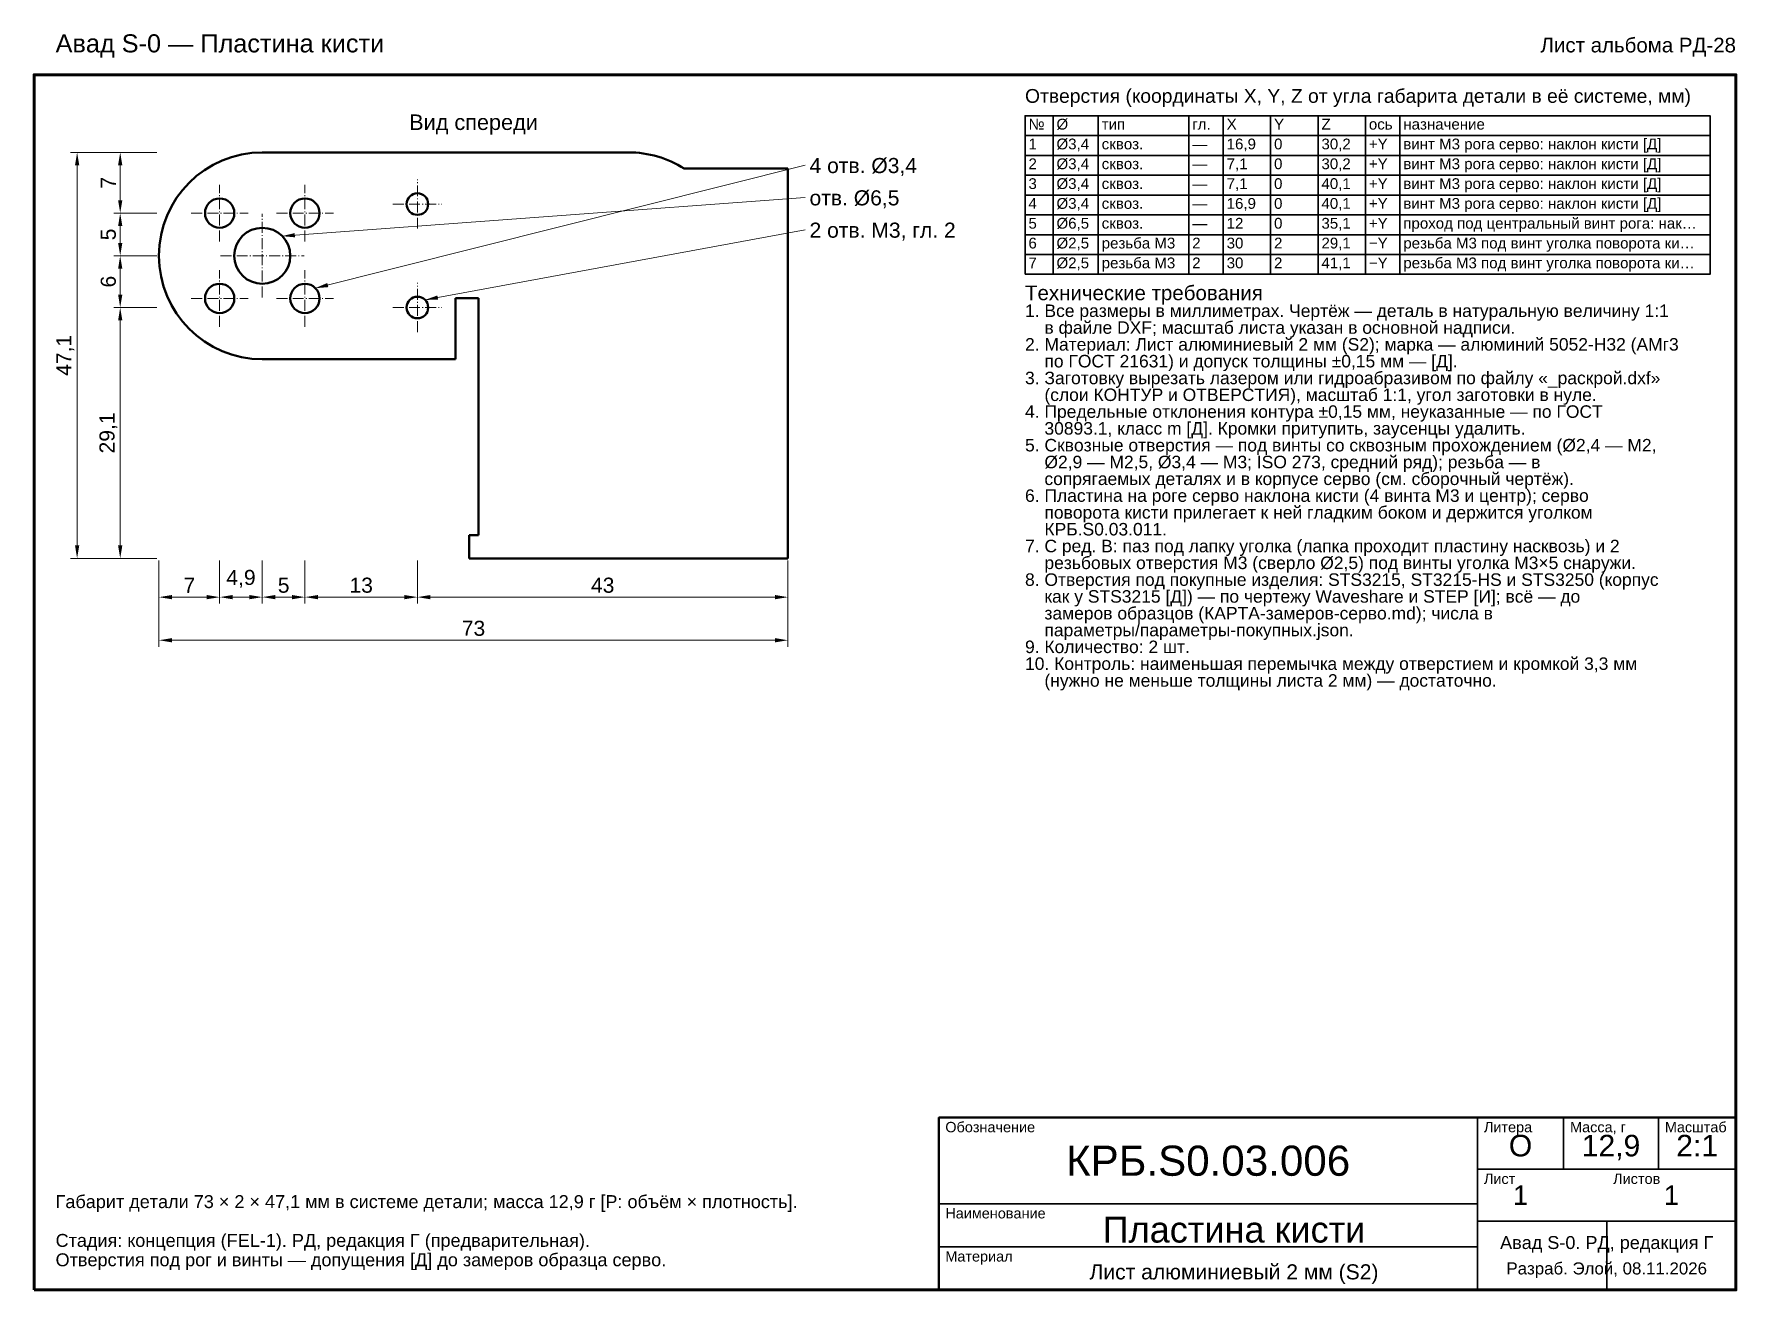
# Model space of a CAD drawing. Header units: millimetres. Extents: x 10 to 208, y 2 to 148.
import ezdxf
from ezdxf.enums import TextEntityAlignment as Align

# ---------------------------------------------------------------- set-up
doc = ezdxf.new("R2010")
doc.units = ezdxf.units.MM
doc.header["$LTSCALE"] = 0.5
doc.linetypes.add('DASHDOT', pattern=[3.556, 2.54, -0.508, 0, -0.508])
for name, color, linetype, lineweight in [('КОНТУР', 7, 'Continuous', 50), ('ОСИ', 1, 'DASHDOT', 18), ('РАЗМЕРЫ', 5, 'Continuous', 18), ('РАМКА', 7, 'Continuous', 70), ('ТАБЛИЦА', 7, 'Continuous', 35), ('ТЕКСТ', 7, 'Continuous', 25)]:
    doc.layers.add(name, color=color, linetype=linetype, lineweight=lineweight)
doc.styles.add('GOST', font='arial.ttf')
doc.dimstyles.new('GOST', dxfattribs={"dimtxt": 1.75, "dimasz": 1.5, "dimexe": 0.75, "dimexo": 0.25, "dimgap": 0.5, "dimtad": 1, "dimdec": 1, "dimtxsty": 'GOST', "dimcen": 2.5, "dimclrd": 5, "dimclre": 5, "dimclrt": 5, "dimazin": 3, "dimtfac": 1, "dimtmove": 0, "dimatfit": 3, "dimlwd": 18, "dimlwe": 18})

msp = doc.modelspace()

# ---------------------------------------------------------------- linework, layer by layer
at = {"layer": 'КОНТУР'}
for p, q in [((36.49, 134.5), (78.99, 134.5)), ((97.49, 132.61), (85.45, 132.61)), ((97.49, 87.39), (97.49, 132.61)), ((58.89, 117.6), (61.59, 117.6)), ((58.89, 117.6), (58.89, 110.5)), ((61.59, 117.6), (61.59, 90.1)), ((58.89, 110.5), (36.49, 110.5)), ((60.49, 90.1), (60.49, 87.39)), ((61.59, 90.1), (60.49, 90.1)), ((60.49, 87.39), (97.49, 87.39))]:
    msp.add_line(p, q, dxfattribs=at)
for centre, radius in [((31.54, 127.45), 1.7), ((41.44, 127.45), 1.7), ((54.49, 128.5), 1.25), ((36.49, 122.5), 3.25), ((31.54, 117.55), 1.7), ((41.44, 117.55), 1.7), ((54.49, 116.5), 1.25)]:
    msp.add_circle(centre, radius, dxfattribs=at)
for centre, start, end in [((36.49, 122.5), 90, 270), ((78.99, 122.5), 57.4228, 90)]:
    msp.add_arc(centre, 12, start, end, dxfattribs=at)
at = {"layer": 'ОСИ'}
for p, q in [((31.54, 124.15), (31.54, 130.75)), ((41.44, 124.15), (41.44, 130.75)), ((54.49, 125.65), (54.49, 131.35)), ((51.64, 128.5), (57.34, 128.5)), ((28.24, 127.45), (34.84, 127.45)), ((36.49, 117.65), (36.49, 127.35)), ((38.14, 127.45), (44.74, 127.45)), ((31.64, 122.5), (41.34, 122.5)), ((31.54, 114.25), (31.54, 120.85)), ((41.44, 114.25), (41.44, 120.85)), ((54.49, 113.65), (54.49, 119.35)), ((28.24, 117.55), (34.84, 117.55)), ((38.14, 117.55), (44.74, 117.55)), ((51.64, 116.5), (57.34, 116.5))]:
    msp.add_line(p, q, dxfattribs=at)
at = {"layer": 'РАМКА', "lineweight": 70}
msp.add_lwpolyline([(10, 2.5), (207.5, 2.5), (207.5, 143.5), (10, 143.5), (10, 2.5)], dxfattribs=at)
at = {"layer": 'ТАБЛИЦА'}
for p, q in [((128.25, 138.75), (128.25, 120.35)), ((133.5, 138.75), (133.5, 120.35)), ((144, 138.75), (144, 120.35)), ((148, 138.75), (148, 120.35)), ((153.5, 138.75), (153.5, 120.35)), ((159, 138.75), (159, 120.35)), ((164.5, 138.75), (164.5, 120.35)), ((168.5, 138.75), (168.5, 120.35)), ((125, 136.45), (204.5, 136.45)), ((125, 134.15), (204.5, 134.15)), ((125, 131.85), (204.5, 131.85)), ((125, 129.55), (204.5, 129.55)), ((125, 127.25), (204.5, 127.25)), ((125, 124.95), (204.5, 124.95)), ((125, 122.65), (204.5, 122.65)), ((177.5, 2.5), (177.5, 22.5)), ((187.5, 16.5), (187.5, 22.5)), ((198.5, 16.5), (198.5, 22.5)), ((177.5, 16.5), (207.5, 16.5)), ((115, 12.5), (177.5, 12.5)), ((177.5, 10.5), (207.5, 10.5)), ((192.5, 2.5), (192.5, 10.5)), ((115, 7.5), (177.5, 7.5))]:
    msp.add_line(p, q, dxfattribs=at)
at = {"layer": 'ТАБЛИЦА', "lineweight": 35}
msp.add_lwpolyline([(125, 120.35), (204.5, 120.35), (204.5, 138.75), (125, 138.75), (125, 120.35)], dxfattribs=at)
at = {"layer": 'ТАБЛИЦА', "lineweight": 50}
msp.add_lwpolyline([(115, 2.5), (207.5, 2.5), (207.5, 22.5), (115, 22.5), (115, 2.5)], dxfattribs=at)

# ---------------------------------------------------------------- texts
at = {"layer": 'ТЕКСТ', "style": 'GOST'}
for s, height, p in [('Авад S-0 — Пластина кисти', 2.1, (12.5, 146.1)), ('Отверстия (координаты X, Y, Z от угла габарита детали в её системе, мм)', 1.6, (125, 140.25)), ('№', 1.25, (125.4, 137.15)), ('Ø', 1.25, (128.65, 137.15)), ('X', 1.25, (148.4, 137.15)), ('Y', 1.25, (153.9, 137.15)), ('Z', 1.25, (159.4, 137.15)), ('тип', 1.25, (133.9, 137.15)), ('гл.', 1.25, (144.4, 137.15)), ('ось', 1.25, (164.9, 137.15)), ('назначение', 1.25, (168.9, 137.15)), ('1', 1.25, (125.4, 134.85)), ('Ø3,4', 1.25, (128.65, 134.85)), ('сквоз.', 1.25, (133.9, 134.85)), ('—', 1.25, (144.4, 134.85)), ('16,9', 1.25, (148.4, 134.85)), ('0', 1.25, (153.9, 134.85)), ('30,2', 1.25, (159.4, 134.85)), ('+Y', 1.25, (164.9, 134.85)), ('винт M3 рога серво: наклон кисти [Д]', 1.25, (168.9, 134.85)), ('4 отв. Ø3,4', 1.75, (99.99, 132.1)), ('2', 1.25, (125.4, 132.55)), ('Ø3,4', 1.25, (128.65, 132.55)), ('сквоз.', 1.25, (133.9, 132.55)), ('—', 1.25, (144.4, 132.55)), ('7,1', 1.25, (148.4, 132.55)), ('0', 1.25, (153.9, 132.55)), ('30,2', 1.25, (159.4, 132.55)), ('+Y', 1.25, (164.9, 132.55)), ('винт M3 рога серво: наклон кисти [Д]', 1.25, (168.9, 132.55)), ('3', 1.25, (125.4, 130.25)), ('Ø3,4', 1.25, (128.65, 130.25)), ('сквоз.', 1.25, (133.9, 130.25)), ('—', 1.25, (144.4, 130.25)), ('7,1', 1.25, (148.4, 130.25)), ('0', 1.25, (153.9, 130.25)), ('40,1', 1.25, (159.4, 130.25)), ('+Y', 1.25, (164.9, 130.25)), ('винт M3 рога серво: наклон кисти [Д]', 1.25, (168.9, 130.25)), ('отв. Ø6,5', 1.75, (99.99, 128.35)), ('4', 1.25, (125.4, 127.95)), ('Ø3,4', 1.25, (128.65, 127.95)), ('сквоз.', 1.25, (133.9, 127.95)), ('—', 1.25, (144.4, 127.95)), ('16,9', 1.25, (148.4, 127.95)), ('0', 1.25, (153.9, 127.95)), ('40,1', 1.25, (159.4, 127.95)), ('+Y', 1.25, (164.9, 127.95)), ('винт M3 рога серво: наклон кисти [Д]', 1.25, (168.9, 127.95)), ('5', 1.25, (125.4, 125.65)), ('Ø6,5', 1.25, (128.65, 125.65)), ('сквоз.', 1.25, (133.9, 125.65)), ('12', 1.25, (148.4, 125.65)), ('0', 1.25, (153.9, 125.65)), ('35,1', 1.25, (159.4, 125.65)), ('+Y', 1.25, (164.9, 125.65)), ('проход под центральный винт рога: нак…', 1.25, (168.9, 125.65)), ('2 отв. M3, гл. 2', 1.75, (99.99, 124.6)), ('6', 1.25, (125.4, 123.35)), ('Ø2,5', 1.25, (128.65, 123.35)), ('резьба M3', 1.25, (133.9, 123.35)), ('—', 1.25, (144.4, 125.65)), ('2', 1.25, (144.4, 123.35)), ('30', 1.25, (148.4, 123.35)), ('2', 1.25, (153.9, 123.35)), ('29,1', 1.25, (159.4, 123.35)), ('−Y', 1.25, (164.9, 123.35)), ('резьба M3 под винт уголка поворота ки…', 1.25, (168.9, 123.35)), ('7', 1.25, (125.4, 121.05)), ('Ø2,5', 1.25, (128.65, 121.05)), ('резьба M3', 1.25, (133.9, 121.05)), ('2', 1.25, (144.4, 121.05)), ('30', 1.25, (148.4, 121.05)), ('2', 1.25, (153.9, 121.05)), ('41,1', 1.25, (159.4, 121.05)), ('−Y', 1.25, (164.9, 121.05)), ('резьба M3 под винт уголка поворота ки…', 1.25, (168.9, 121.05)), ('Технические требования', 1.7, (125, 117.35)), ('1. Все размеры в миллиметрах. Чертёж — деталь в натуральную величину 1:1', 1.45, (125, 115.4)), ('    в файле DXF; масштаб листа указан в основной надписи.', 1.45, (125, 113.45)), ('2. Материал: Лист алюминиевый 2 мм (S2); марка — алюминий 5052-H32 (АМг3', 1.45, (125, 111.5)), ('    по ГОСТ 21631) и допуск толщины ±0,15 мм — [Д].', 1.45, (125, 109.55)), ('3. Заготовку вырезать лазером или гидроабразивом по файлу «_раскрой.dxf»', 1.45, (125, 107.6)), ('    (слои КОНТУР и ОТВЕРСТИЯ), масштаб 1:1, угол заготовки в нуле.', 1.45, (125, 105.65)), ('4. Предельные отклонения контура ±0,15 мм, неуказанные — по ГОСТ', 1.45, (125, 103.7)), ('    30893.1, класс m [Д]. Кромки притупить, заусенцы удалить.', 1.45, (125, 101.75)), ('5. Сквозные отверстия — под винты со сквозным прохождением (Ø2,4 — M2,', 1.45, (125, 99.8)), ('    Ø2,9 — M2,5, Ø3,4 — M3; ISO 273, средний ряд); резьба — в', 1.45, (125, 97.85)), ('    сопрягаемых деталях и в корпусе серво (см. сборочный чертёж).', 1.45, (125, 95.9)), ('6. Пластина на роге серво наклона кисти (4 винта M3 и центр); серво', 1.45, (125, 93.95)), ('    поворота кисти прилегает к ней гладким боком и держится уголком', 1.45, (125, 92)), ('    КРБ.S0.03.011.', 1.45, (125, 90.05)), ('7. С ред. В: паз под лапку уголка (лапка проходит пластину насквозь) и 2', 1.45, (125, 88.1)), ('    резьбовых отверстия M3 (сверло Ø2,5) под винты уголка M3×5 снаружи.', 1.45, (125, 86.15)), ('8. Отверстия под покупные изделия: STS3215, ST3215-HS и STS3250 (корпус', 1.45, (125, 84.2)), ('    как у STS3215 [Д]) — по чертежу Waveshare и STEP [И]; всё — до', 1.45, (125, 82.25)), ('    замеров образцов (КАРТА-замеров-серво.md); числа в', 1.45, (125, 80.3)), ('    параметры/параметры-покупных.json.', 1.45, (125, 78.35)), ('9. Количество: 2 шт.', 1.45, (125, 76.4)), ('10. Контроль: наименьшая перемычка между отверстием и кромкой 3,3 мм', 1.45, (125, 74.45)), ('    (нужно не меньше толщины листа 2 мм) — достаточно.', 1.45, (125, 72.5)), ('Обозначение', 1.2, (115.75, 20.8)), ('Литера', 1.2, (178.25, 20.8)), ('Масса, г', 1.2, (188.25, 20.8)), ('Масштаб', 1.2, (199.25, 20.8)), ('Лист', 1.2, (178.25, 14.8)), ('Листов', 1.2, (193.25, 14.8)), ('Габарит детали 73 × 2 × 47,1 мм в системе детали; масса 12,9 г [Р: объём × плотность].', 1.5, (12.5, 12)), ('Наименование', 1.2, (115.75, 10.8)), ('Стадия: концепция (FEL-1). РД, редакция Г (предварительная).', 1.5, (12.5, 7.5)), ('Отверстия под рог и винты — допущения [Д] до замеров образца серво.', 1.5, (12.5, 5.25)), ('Материал', 1.2, (115.75, 5.8))]:
    msp.add_text(s, height=height, dxfattribs=at).set_placement(p)
msp.add_text('Лист альбома РД-28', height=1.7, dxfattribs=at).set_placement((207.5, 146.1), align=Align.RIGHT)
for s, height, p in [('Вид спереди', 1.8, (61, 138)), ('О', 2.5, (182.5, 19.25)), ('12,9', 2.5, (193, 19.25)), ('2:1', 2.5, (203, 19.25)), ('КРБ.S0.03.006', 3.5, (146.25, 17.5)), ('1', 2.25, (182.5, 13.5)), ('1', 2.25, (200, 13.5)), ('Пластина кисти', 3, (149.25, 9.5)), ('Авад S-0. РД, редакция Г', 1.5, (192.5, 8)), ('Лист алюминиевый 2 мм (S2)', 1.75, (149.25, 4.6)), ('Разраб. Элой, 08.11.2026', 1.4, (192.5, 5))]:
    msp.add_text(s, height=height, dxfattribs=at).set_placement(p, align=Align.MIDDLE_CENTER)

# ---------------------------------------------------------------- dimensions: what is measured, and where the dimension line sits
at = {"layer": 'РАЗМЕРЫ'}
for base, p1, p2 in [((15, 87.39), (24.5, 87.39), (24.5, 134.5)), ((20, 127.452), (24.5, 127.452), (24.5, 134.5)), ((20, 122.502), (24.5, 122.502), (24.5, 127.452)), ((20, 116.5), (24.5, 116.5), (24.5, 122.5)), ((20, 87.39), (24.5, 87.39), (24.5, 116.5))]:
    msp.add_linear_dim(base=base, p1=p1, p2=p2, angle=90, dimstyle='GOST', dxfattribs=at).render()
for base, p1, p2 in [((24.5, 82.89), (24.5, 87.39), (31.54, 87.39)), ((24.5, 77.89), (24.5, 87.39), (97.49, 87.39)), ((31.54026798, 82.892), (31.54026798, 87.392), (36.49026798, 87.392)), ((36.49026798, 82.892), (36.49026798, 87.392), (41.44026798, 87.392)), ((41.44026798, 82.892), (41.44026798, 87.392), (54.49026798, 87.392)), ((54.49, 82.89), (54.49, 87.39), (97.49, 87.39))]:
    msp.add_linear_dim(base=base, p1=p1, p2=p2, dimstyle='GOST', dxfattribs=at).render()

# ---------------------------------------------------------------- leaders
for points in [[(42.63, 118.74), (99.49, 133)], [(38.77, 124.78), (99.49, 129.25)], [(55.37, 117.38), (99.49, 125.5)]]:
    msp.add_leader(points, dimstyle='GOST', dxfattribs=at)

doc.saveas('drawing.dxf')
